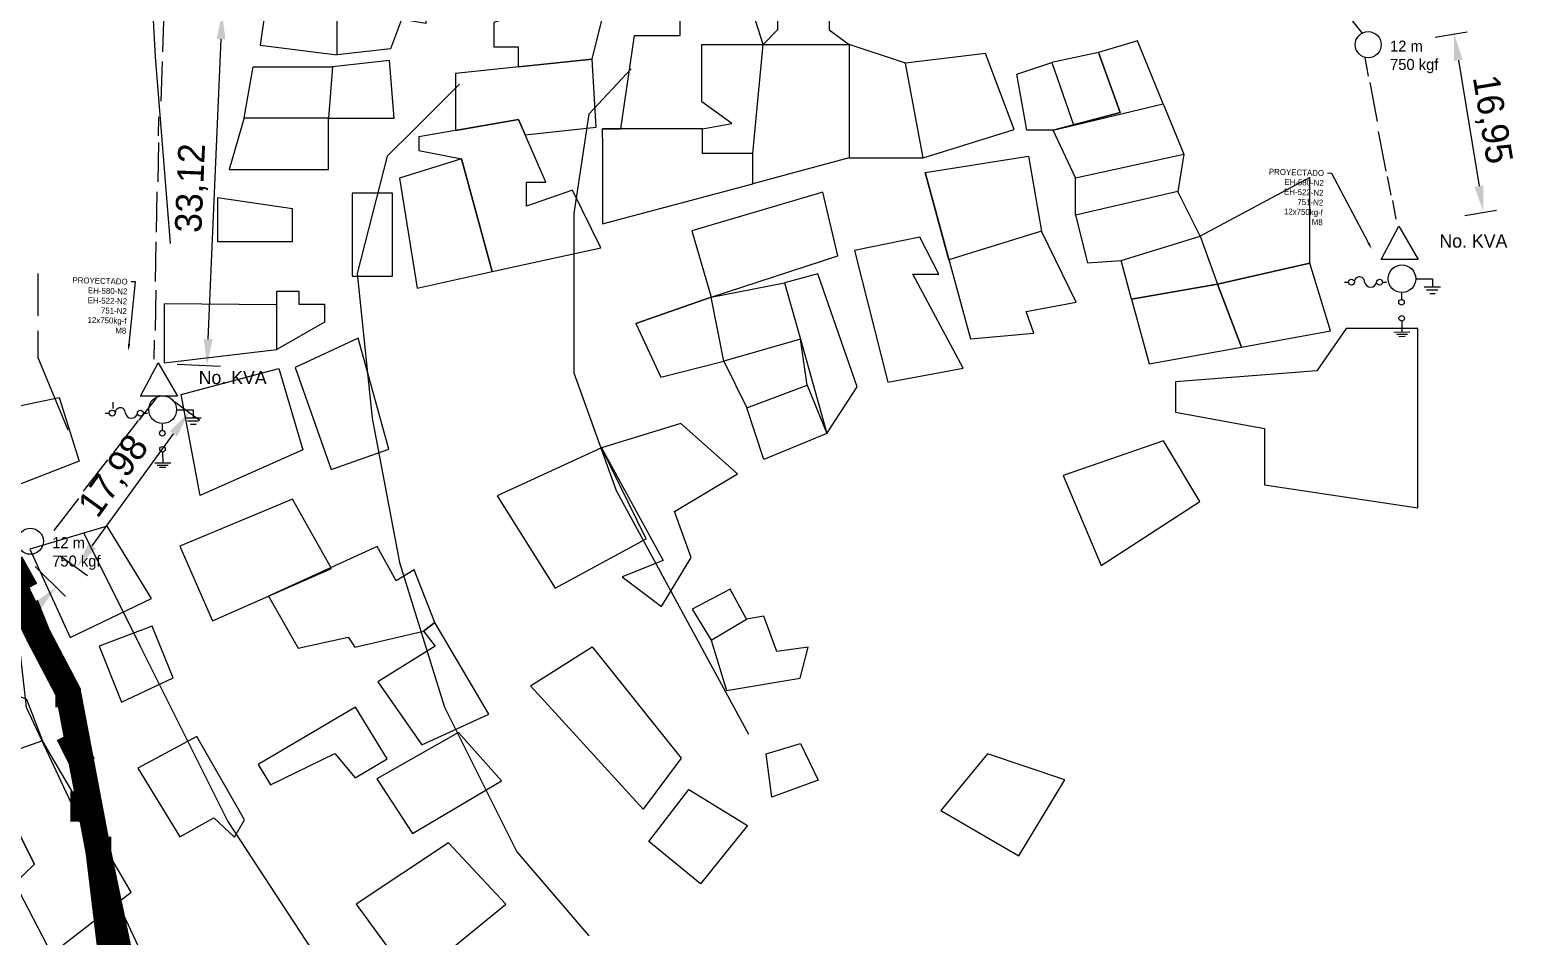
# Model space of a CAD drawing. Header units: millimetres. Extents: x -3588 to 75209, y -3737 to 38254.
# Drawn here: x 28524.9 to 28664.3, y 5486.7 to 5571.7 of the extents above; entities that cross this region are included whole.
import ezdxf
from ezdxf import colors
from ezdxf.entities.mleader import LeaderData, LeaderLine
from ezdxf.math import Vec2, Vec3

# ---------------------------------------------------------------- set-up
doc = ezdxf.new("R2010")
doc.units = ezdxf.units.MM
doc.linetypes.add('CONTINUA', pattern=[0])
doc.layers.add('Mancheta', color=255, linetype='Continuous')
doc.layers.add('P', color=253, linetype='Continuous')
doc.dimstyles.new('ISO-25', dxfattribs={"dimtxt": 2.5, "dimasz": 2.5, "dimexe": 1.25, "dimexo": 0.625, "dimtad": 1, "dimtxsty": 'Standard', "dimcen": 2.5, "dimadec": 0, "dimazin": 0, "dimtfac": 1, "dimtmove": 0, "dimatfit": 3, "dimfxl": 1, "dimarcsym": 0})

# ---------------------------------------------------------------- blocks, each defined once
blk = doc.blocks.new('*D155')
at = {"color": 0, "lineweight": -2, "transparency": 16777216}
for p, q in [((28525.46, 5521.33), (28528.31, 5518.54)), ((28519.16, 5510.96), (28525.67, 5517.62)), ((28515.45, 5511.08), (28518.31, 5508.29))]:
    blk.add_line(p, q, dxfattribs=at)
at = {"color": 0, "transparency": 16777216}
for points in [[(28525.37, 5517.91), (28525.97, 5517.33), (28527.42, 5519.41)], [(28518.86, 5511.25), (28519.46, 5510.66), (28517.42, 5509.17)]]:
    blk.add_solid(points, dxfattribs=at)
at = {"layer": 'Defpoints', "color": 0, "transparency": 16777216}
for p in [(28525.01, 5521.76), (28527.42, 5519.41), (28515.01, 5511.52)]:
    blk.add_point(p, dxfattribs=at)
at = {"color": 0, "transparency": 16777216, "insert": (28520.93, 5515.74), "char_height": 2.5, "attachment_point": 5, "rotation": 45.6807}
blk.add_mtext('14,32', dxfattribs=at)
blk = doc.blocks.new('*D156')
at = {"color": 0, "lineweight": -2, "transparency": 16777216}
for p, q in [((28538.35, 5536.92), (28540.9, 5535.07)), ((28530.81, 5523.27), (28538.42, 5533.78)), ((28527.81, 5522.35), (28530.36, 5520.51))]:
    blk.add_line(p, q, dxfattribs=at)
at = {"color": 0, "transparency": 16777216}
for points in [[(28538.08, 5534.02), (28538.76, 5533.54), (28539.89, 5535.8)], [(28530.47, 5523.51), (28531.15, 5523.02), (28529.34, 5521.24)]]:
    blk.add_solid(points, dxfattribs=at)
at = {"layer": 'Defpoints', "color": 0, "transparency": 16777216}
for p in [(28537.85, 5537.28), (28539.89, 5535.8), (28527.3, 5522.72)]:
    blk.add_point(p, dxfattribs=at)
at = {"color": 0, "transparency": 16777216, "insert": (28532.93, 5529.75), "char_height": 2.5, "attachment_point": 5, "rotation": 54.0938}
blk.add_mtext('17,98', dxfattribs=at)
blk = doc.blocks.new('*D157')
at = {"color": 0, "lineweight": -2, "transparency": 16777216}
for p, q in [((28540.21, 5573.39), (28544.24, 5573.22)), ((28541.68, 5542.67), (28542.89, 5570.77)), ((28538.79, 5540.3), (28542.83, 5540.12))]:
    blk.add_line(p, q, dxfattribs=at)
at = {"color": 0, "transparency": 16777216}
for points in [[(28542.47, 5570.79), (28543.3, 5570.75), (28542.99, 5573.27)], [(28541.27, 5542.69), (28542.1, 5542.66), (28541.58, 5540.18)]]:
    blk.add_solid(points, dxfattribs=at)
at = {"layer": 'Defpoints', "color": 0, "transparency": 16777216}
for p in [(28539.58, 5573.42), (28542.99, 5573.27), (28538.17, 5540.32)]:
    blk.add_point(p, dxfattribs=at)
at = {"color": 0, "transparency": 16777216, "insert": (28540.2, 5556.81), "char_height": 2.5, "attachment_point": 5, "rotation": 87.551}
blk.add_mtext('33,12', dxfattribs=at)
blk = doc.blocks.new('*D165')
at = {"color": 0, "lineweight": -2, "transparency": 16777216}
for p, q in [((28656.77, 5570.98), (28659.76, 5571.47)), ((28658.93, 5568.8), (28660.87, 5557.01)), ((28659.53, 5554.26), (28662.51, 5554.75))]:
    blk.add_line(p, q, dxfattribs=at)
at = {"color": 0, "transparency": 16777216}
for points in [[(28659.34, 5568.87), (28658.52, 5568.73), (28658.53, 5571.27)], [(28661.28, 5557.08), (28660.46, 5556.94), (28661.28, 5554.55)]]:
    blk.add_solid(points, dxfattribs=at)
at = {"layer": 'Defpoints', "color": 0, "transparency": 16777216}
for p in [(28656.16, 5570.88), (28658.91, 5554.16), (28661.28, 5554.55)]:
    blk.add_point(p, dxfattribs=at)
at = {"color": 0, "transparency": 16777216, "insert": (28661.96, 5563.24), "char_height": 2.5, "attachment_point": 5, "rotation": 279.3444}
blk.add_mtext('16,95', dxfattribs=at)

msp = doc.modelspace()

# ---------------------------------------------------------------- linework, layer by layer
at = {"color": 10}
for p, q in [((28537.436, 5569.589), (28537.562, 5573.367)), ((28650.505, 5567.307), (28650.177, 5569.056)), ((28537.274, 5564.979), (28537.397, 5568.685)), ((28651.355, 5563.059), (28650.673, 5566.705)), ((28537.024, 5561.725), (28537.058, 5563.504)), ((28652.147, 5558.41), (28651.451, 5562.127)), ((28536.996, 5557.393), (28537.067, 5561.101)), ((28652.614, 5556.154), (28652.287, 5557.902)), ((28536.828, 5552.68), (28536.901, 5556.46)), ((28653.105, 5553.892), (28652.777, 5555.641)), ((28651.719, 5550.183), (28653.345, 5553.238)), ((28653.345, 5553.238), (28655.167, 5550.118)), ((28536.731, 5548.068), (28536.802, 5551.776)), ((28655.167, 5550.118), (28651.666, 5550.118)), ((28648.242, 5547.993), (28648.627, 5547.993)), ((28651.817, 5547.994), (28652.205, 5547.994)), ((28655.019, 5548.308), (28656.495, 5548.306)), ((28656.495, 5548.306), (28656.496, 5547.572)), ((28536.732, 5543.471), (28536.805, 5547.251)), ((28653.592, 5546.954), (28653.598, 5546.377)), ((28655.71, 5547.551), (28657.259, 5547.55)), ((28655.953, 5547.277), (28656.997, 5547.277)), ((28656.243, 5546.948), (28656.77, 5546.947)), ((28653.628, 5544.347), (28653.639, 5543.297)), ((28536.609, 5540.782), (28536.643, 5542.56)), ((28654.385, 5543.305), (28652.89, 5543.288)), ((28654.154, 5543.098), (28653.129, 5543.086)), ((28653.936, 5542.894), (28653.345, 5542.888)), ((28535.36, 5537.381), (28536.986, 5540.437)), ((28536.986, 5540.437), (28538.808, 5537.316)), ((28532.737, 5536.742), (28532.742, 5536.165)), ((28535.199, 5535.075), (28536.844, 5537.137)), ((28538.808, 5537.316), (28535.307, 5537.316)), ((28532.024, 5535.718), (28532.409, 5535.718)), ((28535.599, 5535.718), (28535.987, 5535.718)), ((28538.8, 5536.032), (28540.277, 5536.031)), ((28540.277, 5536.031), (28540.278, 5535.296)), ((28532.835, 5532.039), (28535.158, 5535.021)), ((28537.374, 5534.678), (28537.38, 5534.101)), ((28539.491, 5535.275), (28541.04, 5535.274)), ((28539.735, 5535.001), (28540.779, 5535.001)), ((28540.025, 5534.672), (28540.552, 5534.672)), ((28529.993, 5528.405), (28532.272, 5531.331)), ((28537.41, 5532.072), (28537.421, 5531.021)), ((28538.167, 5531.03), (28536.672, 5531.013)), ((28537.936, 5530.822), (28536.911, 5530.81)), ((28537.718, 5530.619), (28537.127, 5530.612)), ((28527.239, 5524.724), (28529.563, 5527.706))]:
    msp.add_line(p, q, dxfattribs=at)
at = {"color": 1}
msp.add_line((28648.098, 5573.607), (28649.863, 5571.392), dxfattribs=at)
at = {"color": 254}
for points in [[(28568.485, 5572.342), (28568.485, 5570.061), (28570.768, 5570.061), (28570.768, 5568.183), (28577.702, 5568.904), (28580.966, 5582.16), (28571.42, 5582.16), (28571.42, 5579.018), (28569.961, 5579.018), (28569.961, 5579.018), (28566.03, 5579.018), (28566.03, 5575.876), (28571.084, 5575.876), (28571.084, 5573.183), (28568.485, 5572.342)], [(28548.041, 5580.435), (28546.55, 5570.233), (28553.779, 5569.302), (28553.779, 5573.645), (28554.457, 5579.249), (28548.041, 5580.435), (28564.82, 5576.651), (28564.254, 5574.091), (28562.107, 5574.091), (28562.107, 5572.246), (28553.779, 5573.645), (28559.816, 5572.631), (28558.791, 5569.874), (28553.779, 5569.302), (28553.779, 5573.645), (28547.21, 5574.749)], [(28578.663, 5562.386), (28580.393, 5562.386), (28581.655, 5571.117), (28585.935, 5571.117), (28585.935, 5573.232), (28592.783, 5573.232), (28592.062, 5578.274), (28586.566, 5578.274), (28586.566, 5573.232)], [(28593.719, 5570.278), (28595.123, 5571.686), (28595.123, 5574.547), (28599.92, 5574.547), (28599.92, 5571.662), (28601.79, 5570.278)], [(28588.033, 5562.386), (28590.801, 5562.882), (28587.986, 5564.902), (28587.986, 5570.278), (28593.719, 5570.278), (28592.783, 5573.232)], [(28592.773, 5560.073), (28593.719, 5570.278), (28601.79, 5570.278), (28601.79, 5559.642), (28592.773, 5557.21)], [(28601.79, 5559.642), (28608.73, 5559.642), (28607.078, 5568.533), (28601.79, 5570.278)], [(28631.252, 5564.708), (28628.826, 5570.624), (28625.19, 5569.527), (28627.227, 5563.909), (28620.932, 5562.246), (28618.461, 5562.246), (28617.534, 5567.511), (28620.809, 5568.592), (28622.829, 5562.754), (28627.227, 5563.909), (28625.19, 5569.527), (28620.809, 5568.592)], [(28545.066, 5563.422), (28545.901, 5568.183), (28553.342, 5568.183), (28552.968, 5563.368), (28559.139, 5563.368), (28558.684, 5568.788), (28553.342, 5568.183)], [(28564.871, 5567.57), (28564.871, 5562.228), (28570.781, 5563.24), (28571.409, 5561.802), (28578.083, 5562.535), (28577.702, 5568.904), (28564.871, 5567.57)], [(28608.73, 5559.642), (28617.287, 5562.308), (28614.585, 5569.433), (28607.078, 5568.533)], [(28623.035, 5557.782), (28620.932, 5562.246), (28631.252, 5564.708), (28633.178, 5560.014)], [(28545.066, 5563.422), (28543.659, 5558.556), (28552.968, 5558.556), (28552.968, 5563.368), (28545.051, 5563.368)], [(28561.433, 5561.639), (28561.433, 5560.358), (28565.439, 5559.558), (28568.324, 5548.99), (28578.514, 5551.227), (28575.856, 5556.622), (28571.529, 5555.128), (28571.529, 5557.37), (28573.345, 5557.37), (28570.781, 5563.24), (28561.433, 5561.639)], [(28578.663, 5561.505), (28578.663, 5553.465), (28592.773, 5557.21), (28592.773, 5560.073), (28588.033, 5560.073), (28588.033, 5562.386), (28578.663, 5562.386)], [(28578.663, 5561.505), (28578.663, 5562.386)], [(28559.617, 5557.743), (28561.273, 5547.442), (28568.324, 5548.99), (28565.439, 5559.558), (28559.617, 5557.743)], [(28608.911, 5558.279), (28613.169, 5542.69), (28619.119, 5543.218), (28618.405, 5545.253), (28623.085, 5546.125), (28619.833, 5552.783), (28611.15, 5550.08), (28608.911, 5558.279), (28618.617, 5559.82), (28619.833, 5552.783)], [(28623.035, 5554.273), (28623.035, 5557.782), (28633.178, 5560.014), (28632.62, 5556.505)], [(28628.289, 5546.39), (28629.948, 5540.339), (28638.596, 5541.909), (28636.354, 5547.815), (28628.289, 5546.39), (28636.354, 5547.815), (28638.596, 5541.909), (28646.951, 5543.427), (28645.001, 5549.793), (28636.354, 5547.815), (28645.001, 5549.793), (28645.001, 5557.828), (28634.728, 5552.321), (28636.354, 5547.815), (28628.289, 5546.39), (28627.292, 5550.024), (28634.728, 5552.321)], [(28555.184, 5556.302), (28555.184, 5548.563), (28558.976, 5548.563), (28558.976, 5556.355), (28555.184, 5556.355)], [(28587.055, 5552.817), (28588.87, 5546.58), (28600.749, 5550.455), (28599.342, 5556.448), (28587.055, 5552.817)], [(28634.728, 5552.321), (28632.62, 5556.505), (28623.035, 5554.273), (28624.154, 5549.821), (28627.292, 5550.024)], [(28542.569, 5555.904), (28542.569, 5551.799), (28549.588, 5551.799), (28549.588, 5554.878), (28542.569, 5555.904)], [(28602.285, 5550.956), (28605.42, 5538.62), (28612.487, 5539.928), (28607.776, 5548.754), (28610.197, 5548.754), (28608.43, 5552.219), (28602.285, 5550.956)], [(28581.803, 5544.132), (28584.132, 5539.077), (28590.035, 5540.602), (28588.87, 5546.58), (28581.803, 5544.132), (28588.87, 5546.58), (28595.737, 5547.944), (28597.223, 5542.648), (28590.035, 5540.602), (28592.203, 5536.228), (28597.865, 5538.355), (28597.223, 5542.648), (28599.7, 5533.819), (28593.81, 5531.374), (28592.203, 5536.228), (28597.865, 5538.355), (28599.7, 5533.819), (28602.563, 5538.194), (28598.869, 5548.787), (28595.737, 5547.944)], [(28548.136, 5545.876), (28548.136, 5547.145), (28550.2, 5547.145), (28550.2, 5545.929), (28552.582, 5545.929), (28552.582, 5544.237), (28548.136, 5541.698)], [(28537.551, 5545.982), (28537.551, 5540.429), (28548.136, 5541.698), (28548.136, 5545.876), (28537.551, 5545.982)], [(28632.391, 5538.664), (28632.391, 5535.811), (28640.753, 5534.283), (28640.753, 5528.985), (28655.13, 5526.845), (28655.13, 5543.656), (28648.4, 5543.656), (28645.647, 5539.683), (28632.391, 5538.664)], [(28549.83, 5540.006), (28553.217, 5530.434), (28558.615, 5532.338), (28555.757, 5542.756), (28549.83, 5540.006)], [(28539.138, 5537.468), (28548.295, 5539.9), (28550.571, 5532.285), (28540.938, 5528.002), (28539.138, 5537.468)], [(28518.238, 5531.996), (28523.507, 5534.134), (28523.507, 5536.311), (28527.707, 5537.182), (28529.569, 5531.205), (28519.664, 5527.365), (28518.238, 5531.996)], [(28584.367, 5521.911), (28580.517, 5520.372), (28584.196, 5517.58), (28586.99, 5522.196), (28585.417, 5526.495), (28591.328, 5530.035), (28586.018, 5534.751), (28578.562, 5532.462), (28584.367, 5521.911)], [(28621.852, 5529.879), (28625.427, 5521.436), (28634.689, 5527.443), (28631.277, 5533.126), (28621.852, 5529.879)], [(28568.785, 5527.975), (28574.217, 5519.293), (28582.762, 5523.924), (28578.562, 5532.462), (28568.785, 5527.975)], [(28539.012, 5523.239), (28542.089, 5516.257), (28547.331, 5518.556), (28553.235, 5521.147), (28549.598, 5527.667), (28539.012, 5523.239)], [(28524.959, 5522.975), (28528.725, 5514.688), (28536.377, 5518.331), (28532.211, 5525.136), (28524.959, 5522.975)], [(28557.543, 5523.227), (28547.331, 5518.556), (28550.125, 5513.683), (28554.8, 5514.698), (28555.449, 5513.776), (28561.872, 5515.274), (28562.927, 5516.077), (28561.013, 5521.028), (28559.317, 5520.001), (28557.543, 5523.227)], [(28587.082, 5517.353), (28588.844, 5514.443), (28592.174, 5516.395), (28590.622, 5519.217), (28587.082, 5517.353)], [(28557.597, 5510.533), (28561.727, 5504.62), (28568.002, 5507.492), (28562.927, 5516.077), (28561.872, 5515.274), (28562.978, 5513.868), (28557.597, 5510.533)], [(28588.844, 5514.443), (28590.308, 5509.705), (28597.213, 5510.854), (28597.945, 5513.781), (28595.016, 5513.363), (28593.795, 5516.691), (28592.174, 5516.395)], [(28531.473, 5513.884), (28533.544, 5508.628), (28538.391, 5510.904), (28536.444, 5515.747), (28531.473, 5513.884)], [(28571.911, 5510.15), (28577.693, 5513.817), (28586.033, 5503.373), (28582.475, 5498.596), (28571.911, 5510.15)], [(28525.406, 5493.417), (28523.538, 5491.643), (28526.994, 5485.016), (28534.467, 5490.803), (28526.154, 5504.99), (28520.549, 5503.03), (28525.406, 5493.417), (28520.549, 5503.03), (28520.549, 5506.017), (28518.774, 5506.017), (28518.774, 5509.097), (28521.857, 5509.097), (28520.269, 5510.684), (28524.659, 5508.91), (28526.154, 5504.99)], [(28546.367, 5502.759), (28547.513, 5500.86), (28553.574, 5503.813), (28555.474, 5501.523), (28558.46, 5503.301), (28555.504, 5508.152), (28546.367, 5502.759)], [(28535.077, 5502.419), (28539.012, 5496.003), (28542.202, 5497.783), (28544.149, 5495.962), (28545.102, 5497.576), (28540.628, 5505.399), (28535.077, 5502.419)], [(28557.506, 5501.428), (28560.854, 5496.304), (28569.181, 5501.233), (28565.171, 5505.784), (28557.506, 5501.428)], [(28594.029, 5503.786), (28597.225, 5504.749), (28598.889, 5501.292), (28594.554, 5499.717), (28594.029, 5503.786)], [(28614.784, 5503.786), (28610.405, 5498.449), (28617.718, 5494.205), (28622.009, 5501.336), (28614.784, 5503.786)], [(28582.994, 5495.561), (28586.76, 5500.417), (28592.277, 5497.049), (28587.855, 5491.58), (28582.994, 5495.561)], [(28555.565, 5489.692), (28560.813, 5482.498), (28569.599, 5489.692), (28564.23, 5495.423), (28555.565, 5489.692)]]:
    msp.add_lwpolyline(points, dxfattribs=at)
at = {"color": 10}
for centre, radius in [((28650.476, 5570.267), 1.222), ((28653.637, 5548.322), 1.294), ((28648.903, 5548.001), 0.276), ((28651.541, 5547.997), 0.276), ((28653.598, 5546.113), 0.263), ((28653.622, 5544.607), 0.26), ((28537.419, 5536.047), 1.294), ((28532.685, 5535.725), 0.276), ((28535.323, 5535.721), 0.276), ((28537.38, 5533.837), 0.263), ((28537.404, 5532.331), 0.26), ((28525.006, 5523.706), 1.222)]:
    msp.add_circle(centre, radius, dxfattribs=at)
for centre, radius, start, end in [((28649.659, 5548.022), 0.481, 356.0473, 179.98075), ((28650.701, 5548.088), 0.571, 190.00363, 350.3175), ((28533.441, 5535.746), 0.481, 356.0473, 179.98075), ((28534.483, 5535.812), 0.571, 190.00363, 350.3175)]:
    msp.add_arc(centre, radius, start, end, dxfattribs=at)
at = {"layer": 'P', "color": 254}
for points in [[(28538.155, 5551.631), (28536.747, 5569.123), (28535.338, 5595.097), (28533.93, 5627.552), (28533.93, 5638.291), (28533.93, 5645.06)], [(28581.349, 5568.002), (28577.396, 5563.761), (28575.988, 5554.447), (28575.988, 5546.253), (28575.988, 5539.484), (28579.941, 5528.473), (28592.36, 5505.604)], [(28565.249, 5566.578), (28561.024, 5562.353), (28558.48, 5559.809), (28555.663, 5548.798), (28557.072, 5535.243), (28559.616, 5521.704), (28563.841, 5508.149), (28570.627, 5494.593), (28577.396, 5486.704)], [(28525.736, 5544.845), (28525.736, 5548.798)], [(28528.553, 5534.123), (28525.736, 5540.892), (28525.736, 5543.437)], [(28529.977, 5524.52), (28535.338, 5513.798), (28543.516, 5497.426), (28554.255, 5481.054), (28566.386, 5464.955), (28573.155, 5455.368), (28581.349, 5448.583)], [(28523.192, 5520.567), (28524.6, 5508.149), (28535.338, 5485.279), (28557.072, 5447.174), (28561.024, 5440.405), (28565.249, 5435.044), (28573.155, 5428.258)]]:
    msp.add_lwpolyline(points, dxfattribs=at)
for points, const_width in [([(28521.783, 5523.112), (28525.736, 5514.918), (28528.553, 5509.557), (28531.386, 5494.593), (28535.338, 5475.693), (28536.747, 5470.332), (28542.108, 5460.73), (28547.469, 5453.944), (28555.663, 5446.054), (28563.841, 5441.813), (28554.255, 5435.044), (28543.516, 5425.729), (28529.977, 5413.295), (28508.228, 5390.441)], 2.417), ([(28521.783, 5523.112), (28525.736, 5514.918), (28528.553, 5509.557), (28531.386, 5494.593), (28535.338, 5475.693), (28536.747, 5470.332), (28542.108, 5460.73), (28547.469, 5453.944), (28555.663, 5446.054), (28563.841, 5441.813), (28554.255, 5435.044), (28543.516, 5425.729), (28529.977, 5413.295), (28508.228, 5390.441)], 1.2), ([(28523.192, 5521.704), (28524.6, 5519.159)], 2.417), ([(28524.6, 5517.751), (28525.736, 5514.918), (28528.553, 5509.557), (28528.553, 5508.149)], 2.417), ([(28528.553, 5505.604), (28529.977, 5502.787)], 2.417), ([(28529.977, 5500.243), (28529.977, 5497.426)], 2.417), ([(28531.386, 5496.018), (28531.386, 5494.593), (28532.506, 5485.279)], 2.417)]:
    msp.add_lwpolyline(points, dxfattribs=dict(at, const_width=const_width))

# ---------------------------------------------------------------- texts
at = {"color": 10, "attachment_point": 1}
for s, width, gutter_width, insert, char_height in [('12 m^J750 kgf ', 21.10344, 5.166, (28652.524, 5570.652), 1.03321), ('No. KVA', 17.75852, 6.215, (28657.153, 5552.483), 1.243), ('No. KVA', 17.75852, 6.215, (28540.793, 5539.682), 1.243), ('12 m^J750 kgf ', 21.10344, 5.166, (28527.054, 5524.09), 1.03321)]:
    msp.add_mtext_dynamic_manual_height_columns(s, width=width, gutter_width=gutter_width, heights=[0], dxfattribs=dict(at, insert=insert, char_height=char_height))

# ---------------------------------------------------------------- dimensions: what is measured, and where the dimension line sits
at = {"color": 1}
for p1, p2, distance, picture, middle in [((28538.166, 5540.323), (28539.581, 5573.416), -3.414, '*D157', (28540.203, 5556.813)), ((28656.157, 5570.876), (28658.909, 5554.155), 2.402, '*D165', (28661.958, 5563.244)), ((28527.303, 5522.721), (28537.846, 5537.282), -2.518, '*D156', (28532.927, 5529.746)), ((28515.006, 5511.521), (28525.009, 5521.764), -3.368, '*D155', (28520.927, 5515.744))]:
    dim = msp.add_aligned_dim(p1=p1, p2=p2, distance=distance, dimstyle='ISO-25', dxfattribs=at)
    dim.commit()
    dim.dimension.update_dxf_attribs({"geometry": picture, "text_midpoint": middle})

# ---------------------------------------------------------------- leaders
at = {"layer": 'Mancheta', "color": 1, "linetype": 'CONTINUA'}
ml = msp.add_multileader_mtext('Standard', dxfattribs=at)
ml.set_content('PROYECTADO\\PEH-580-N2\\PEH-522-N2\\P751-N2    \\P12x750kg-f\\PM8', color=1)
ml.set_leader_properties()
ml.build(insert=Vec2(0, 0))
ml.multileader.update_dxf_attribs({"arrow_head_size": 0.648})
ctx = ml.context
ctx.base_point, ctx.char_height, ctx.arrow_head_size, ctx.landing_gap_size, ctx.plane_origin, ctx.plane_x_axis, ctx.plane_y_axis = Vec3(28640.666, 5558.373), 0.5529, 0.648, 0.324, Vec3(28648.499, 5566.961), Vec3(0.9996111, -0.027885), Vec3(0.027885, 0.9996111)
ctx.text_align_type = 2
notes = []
notes.append((ctx, [(0, (1, 1, 0), (28647.058, 5558.195), (-0.9996111, 0.027885), 0.401, [(0, [(28650.801, 5551.106)], 0, [])])]))
ctx.mtext.insert, ctx.mtext.text_direction, ctx.mtext.rotation, ctx.mtext.width, ctx.mtext.alignment, ctx.mtext.flow_direction = Vec3(28646.34, 5558.496), Vec3(0.9996111, -0.027885), 6.2552967, 5.37864, 3, 5
ml = msp.add_multileader_mtext('Standard', dxfattribs=at)
ml.set_content('PROYECTADO\\PEH-580-N2\\PEH-522-N2\\P751-N2    \\P12x750kg-f\\PM8', color=1)
ml.set_leader_properties()
ml.build(insert=Vec2(0, 0))
ml.multileader.update_dxf_attribs({"arrow_head_size": 0.648})
ctx = ml.context
ctx.base_point, ctx.char_height, ctx.arrow_head_size, ctx.landing_gap_size, ctx.plane_origin, ctx.plane_x_axis, ctx.plane_y_axis = Vec3(28528.463, 5548.201), 0.5529, 0.648, 0.324, Vec3(28531.892, 5557.406), Vec3(0.9996111, -0.027885), Vec3(0.027885, 0.9996111)
ctx.text_align_type = 2
notes.append((ctx, [(0, (1, 1, 0), (28534.854, 5548.023), (-0.9996111, 0.027885), 0.401, [(0, [(28534.193, 5541.551)], 0, [])])]))
ctx.mtext.insert, ctx.mtext.text_direction, ctx.mtext.rotation, ctx.mtext.alignment, ctx.mtext.flow_direction = Vec3(28534.137, 5548.324), Vec3(0.9996111, -0.027885), 6.2552967, 3, 5
for ctx, leaders in notes:
    for number, flags, end, landing, length, lines in leaders:
        leader = LeaderData()
        leader.index, (leader.has_last_leader_line, leader.has_dogleg_vector, leader.attachment_direction) = number, flags
        leader.last_leader_point, leader.dogleg_vector, leader.dogleg_length = Vec3(end), Vec3(landing), length
        for number, points, colour, breaks in lines:
            line = LeaderLine()
            line.index, line.vertices, line.color, line.breaks = number, Vec3.list(points), colors.encode_raw_color(colour), breaks
            leader.lines.append(line)
        ctx.leaders.append(leader)

doc.saveas('drawing.dxf')
